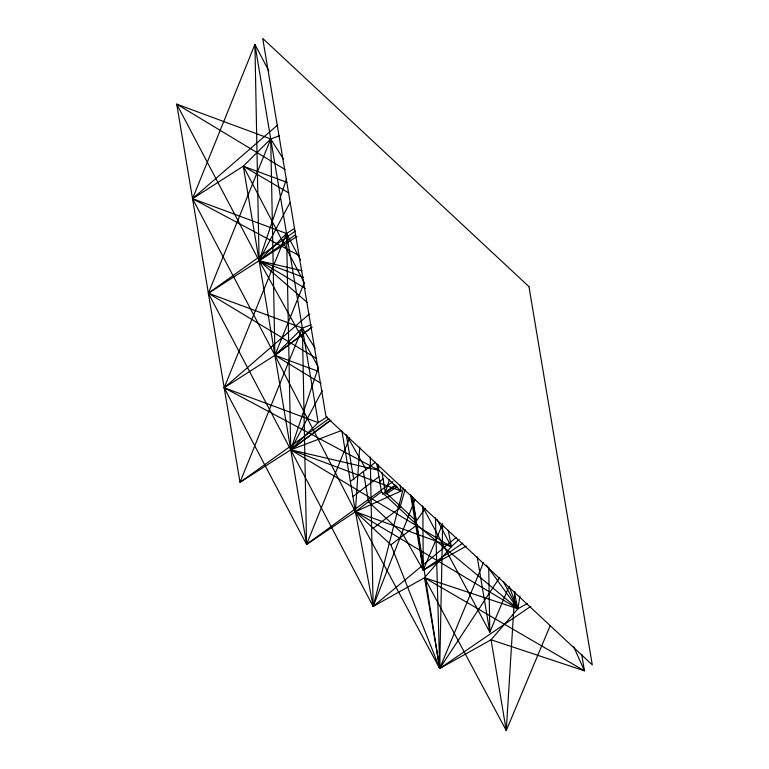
<?xml version="1.0" encoding="UTF-8"?>
<svg xmlns="http://www.w3.org/2000/svg" width="769" height="769" viewBox="0 0 769 769"><rect width="100%" height="100%" fill="white"/><g stroke="black" fill="none" stroke-linecap="round" stroke-linejoin="round"><path stroke-width="1.15" d="M442.627 525.285L439.705 668.492L491.074 639.779L517.893 608.779L527.332 603.511M514.865 591.505L506.271 730.55L424.517 577.73L451.326 546.721L459.055 539.415M519.94 595.965L517.893 608.779L424.517 577.73L373.138 606.443L355.413 511.712L359.738 446.981M279.551 135.69L270.736 138.968L208.37 293.229L373.138 606.443L403.389 488.142M400.159 506.79L405.1 489.67M382.491 494.294L385.279 492.16L389.46 479.635M318.068 366.602L259.105 260.739L286.587 178.725M283.434 159.135L270.736 138.968L176.726 104.132L240.015 482.326L290.749 449.836L318.231 367.822M456.209 537.425L373.138 606.443L414.904 499.773M304.091 283.146L274.927 355.288L224.192 387.778L306.571 544.385L355.413 511.712L381.482 491.804L376.8 463.88M349.645 437.84L306.571 544.385L392.882 481.615M483.547 562.389L439.705 668.492L355.413 511.712L274.927 355.288L192.548 198.681L254.914 44.419L268.833 70.873M403.11 534.695L423.248 570.165L442.704 523.689M508.809 586.853L489.815 632.224L422.152 505.742M550.277 625.437L506.271 730.55L491.074 639.779L584.459 670.837L581.7 654.332M307.129 302.39L259.105 260.739L290.019 202.632M448.269 530.35L451.326 546.721L290.749 449.836L322.221 390.671M499.744 577.346L439.705 668.492L390.912 544.808L355.413 511.712L342.003 431.563M425.17 508.319L416.346 521.122L414.481 522.545M305.38 288.442L259.105 260.739L286.558 233.516L294.517 228.422M400.082 485.124L401.072 491.035L290.749 449.836L318.203 422.614L327.152 416.885M277.599 125.049L192.548 198.681L299.564 255.798M309.244 314.146L224.192 387.778L378.886 470.349L401.072 491.035L355.413 511.712L517.893 608.779L514.086 591.38M350.347 481.461L375.483 462.265M377.127 468.532L378.992 467.11M352.884 496.582L378.944 476.684M379.348 481.769L383.068 478.924M398.957 508.069L400.812 506.646M373.167 528.265L399.226 508.357M390.912 544.808L416.981 524.91L517.893 608.779L509.107 586.497M311.993 327.085L274.927 355.288L321 383.366M311.791 327.411L274.927 355.288L318.577 371.456M311.195 324.787L302.38 328.065L274.927 355.288L270.736 138.968L243.283 166.191L192.548 198.681L286.558 233.516L290.749 449.836L330.112 420.556M377.896 464.438L378.886 470.349L290.749 449.836L331.016 420.085M385.404 493.025L396.064 485.268M411.28 495.621L416.346 521.122L385.279 492.16L394.987 485.191M295.296 231.065L208.37 293.229L316.78 358.652M285.136 169.555L176.726 104.132L259.105 260.739L295.248 234.891M328.892 418.759L240.015 482.326L302.38 328.065L208.37 293.229L296.921 236.525M410.627 494.727L423.248 570.165L462.813 543.164M530.697 606.395L439.705 668.492L424.517 577.73L584.459 670.837L573.712 646.787M386.134 494.063L397.092 486.729M412.693 496.784L423.248 570.165L466.235 546.144M290.749 449.836L341.811 430.4M300.477 259.97L286.558 233.516L224.192 387.778L318.203 422.614L254.914 44.419L259.105 260.739L302.015 270.726M355.413 511.712L451.326 546.721L436.859 519.21M286.933 182.368L243.283 166.191L306.571 544.385L302.38 328.065L315.079 348.232M259.105 260.739L303.678 277.388M288.74 192.913L243.283 166.191L304.284 282.79M381.482 491.804L416.981 524.91L439.705 668.492L435.456 517.787M403.946 534.859L368.447 501.763L363.381 471.503M486.412 565.138L517.893 608.779L503.186 581.422M346.838 435.581L366.38 470.013M477.184 556.775L489.815 632.224L488.728 567.378M381.962 472.31L385.279 492.16M346.242 434.543L353.817 479.798M370.245 457.046L373.138 606.443M422.844 506.781L423.248 570.165M528.985 286.674L262.729 38.45L326.018 416.644L592.274 664.868L528.985 286.674"/></g></svg>
